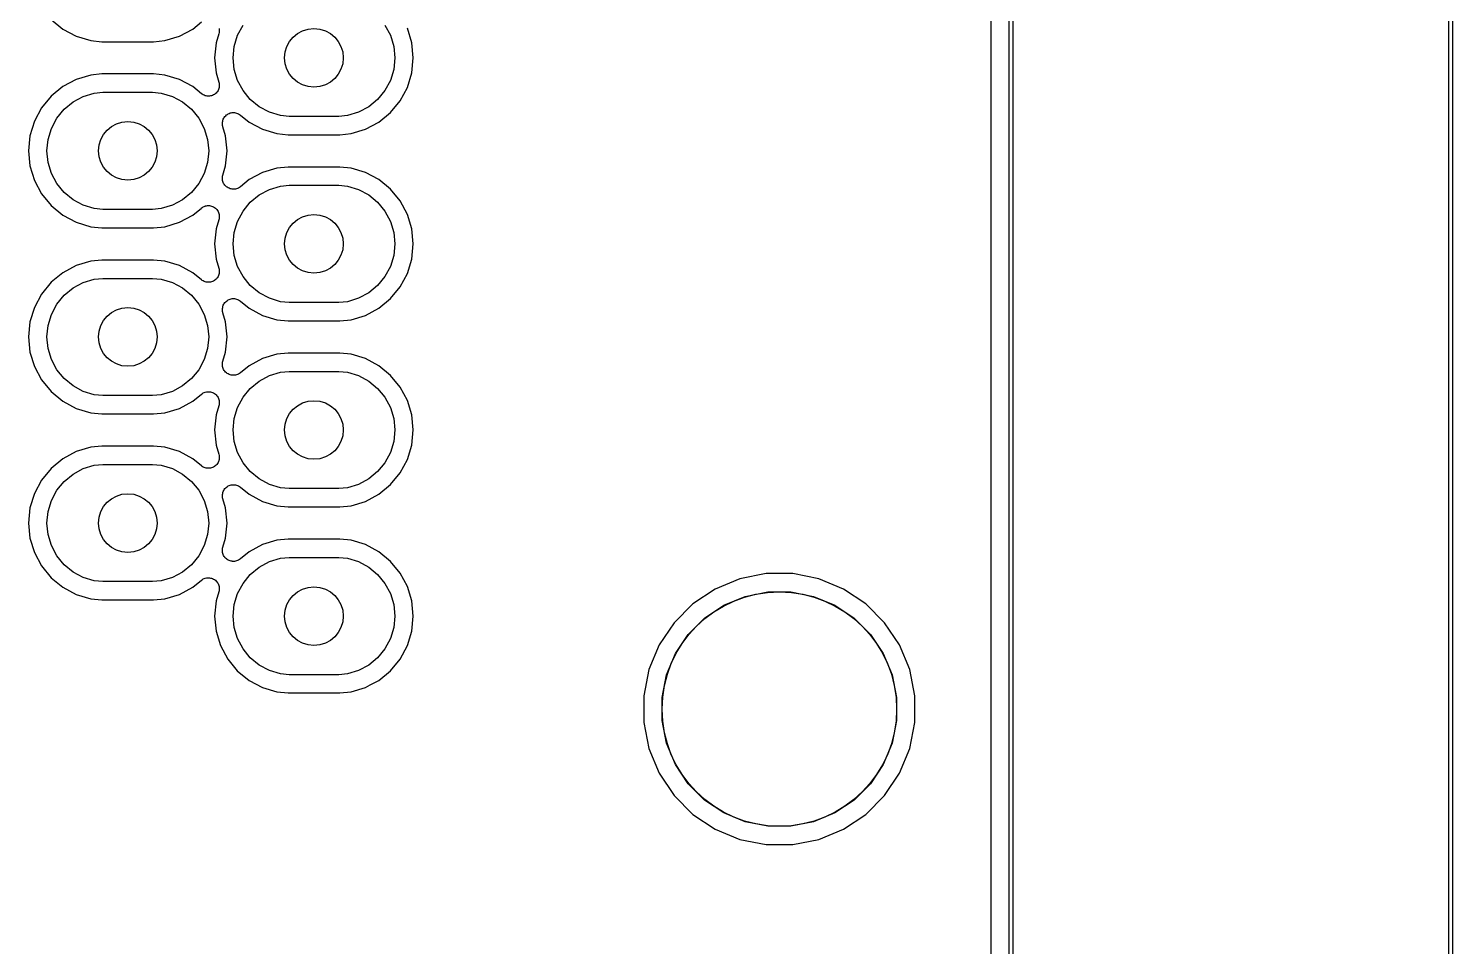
# Model space of a CAD drawing. Extents: x 44 to 126, y -146 to -44.
# Drawn here: x 106.59 to 126.03, y -94.93 to -82.4 of the extents above; entities that cross this region are included whole.
import ezdxf

# ---------------------------------------------------------------- set-up
doc = ezdxf.new("R2010")
doc.units = 0
doc.layers.add('BLACK', color=7, linetype='CONTINUOUS')

msp = doc.modelspace()

# ---------------------------------------------------------------- linework, layer by layer
at = {"layer": 'BLACK', "linetype": 'CONTINUOUS'}
for p, q in [((125.975, -145.975), (125.975, -44.025)), ((126.025, -44.0012), (126.025, -145.999)), ((119.975, -139.975), (119.975, -50.025)), ((120.025, -50.0012), (120.025, -139.999)), ((119.725, -50.425), (119.725, -139.575)), ((106.904, -82.2801), (107.064, -82.4113)), ((108.836, -82.4113), (108.954, -82.3144)), ((109.447, -82.4964), (109.522, -82.3574)), ((111.458, -82.3574), (111.533, -82.4964)), ((107.064, -82.4113), (107.246, -82.5088)), ((107.246, -82.5088), (107.444, -82.5688)), ((107.444, -82.5688), (107.598, -82.584)), ((108.302, -82.584), (108.456, -82.5688)), ((108.456, -82.5688), (108.654, -82.5088)), ((108.654, -82.5088), (108.836, -82.4113)), ((109.193, -82.4739), (109.155, -82.5982)), ((109.196, -82.46), (109.193, -82.4739)), ((109.196, -82.4018), (109.199, -82.4159)), ((109.199, -82.4456), (109.196, -82.46)), ((109.199, -82.4159), (109.199, -82.4161)), ((109.199, -82.4161), (109.199, -82.4163)), ((109.199, -82.4163), (109.199, -82.4312)), ((109.199, -82.4312), (109.199, -82.4452)), ((109.199, -82.4452), (109.199, -82.4454)), ((109.199, -82.4454), (109.199, -82.4456)), ((109.402, -82.6472), (109.447, -82.4964)), ((111.533, -82.4964), (111.578, -82.6472)), ((111.825, -82.5982), (111.765, -82.4002)), ((107.598, -82.584), (108.302, -82.584)), ((109.155, -82.5982), (109.135, -82.804)), ((109.386, -82.804), (109.402, -82.6472)), ((111.578, -82.6472), (111.594, -82.804)), ((111.845, -82.804), (111.825, -82.5982)), ((109.135, -82.804), (109.155, -83.0098)), ((109.402, -82.9608), (109.386, -82.804)), ((109.447, -83.1116), (109.402, -82.9608)), ((111.578, -82.9608), (111.533, -83.1116)), ((111.594, -82.804), (111.578, -82.9608)), ((111.825, -83.0098), (111.845, -82.804)), ((107.246, -83.0992), (107.064, -83.1967)), ((107.444, -83.0392), (107.246, -83.0992)), ((107.598, -83.024), (107.444, -83.0392)), ((108.302, -83.024), (107.598, -83.024)), ((108.456, -83.0392), (108.302, -83.024)), ((108.654, -83.0992), (108.456, -83.0392)), ((108.836, -83.1967), (108.654, -83.0992)), ((109.155, -83.0098), (109.193, -83.1341)), ((109.193, -83.1341), (109.193, -83.1357)), ((109.193, -83.1357), (109.193, -83.1357)), ((109.193, -83.1357), (109.193, -83.1358)), ((109.193, -83.1358), (109.193, -83.1361)), ((109.193, -83.1361), (109.196, -83.1499)), ((109.196, -83.1499), (109.199, -83.1645)), ((109.522, -83.2506), (109.447, -83.1116)), ((111.533, -83.1116), (111.458, -83.2506)), ((111.765, -83.2078), (111.825, -83.0098)), ((106.904, -83.3279), (106.773, -83.4878)), ((107.064, -83.1967), (106.904, -83.3279)), ((107.203, -83.4056), (107.342, -83.3313)), ((107.342, -83.3313), (107.493, -83.2856)), ((107.493, -83.2856), (107.611, -83.274)), ((107.611, -83.274), (108.289, -83.274)), ((108.289, -83.274), (108.407, -83.2856)), ((108.407, -83.2856), (108.558, -83.3313)), ((108.558, -83.3313), (108.697, -83.4056)), ((108.954, -83.2936), (108.836, -83.1967)), ((108.966, -83.3016), (108.954, -83.2936)), ((108.978, -83.3097), (108.966, -83.3016)), ((108.979, -83.3099), (108.978, -83.3097)), ((108.978, -83.3097), (108.978, -83.3097)), ((108.992, -83.3154), (108.979, -83.3099)), ((109.005, -83.321), (108.992, -83.3154)), ((109.006, -83.3211), (109.005, -83.321)), ((109.005, -83.321), (109.005, -83.321)), ((109.02, -83.324), (109.006, -83.3211)), ((109.034, -83.3268), (109.02, -83.324)), ((109.034, -83.3269), (109.034, -83.3268)), ((109.034, -83.3268), (109.034, -83.3268)), ((109.049, -83.3269), (109.034, -83.3269)), ((109.063, -83.327), (109.049, -83.3269)), ((109.064, -83.327), (109.063, -83.327)), ((109.063, -83.327), (109.063, -83.327)), ((109.078, -83.3241), (109.064, -83.327)), ((109.092, -83.3215), (109.078, -83.3241)), ((109.106, -83.3158), (109.092, -83.3214)), ((109.092, -83.3214), (109.092, -83.3214)), ((109.092, -83.3214), (109.092, -83.3215)), ((109.119, -83.3105), (109.106, -83.3158)), ((109.131, -83.3024), (109.119, -83.3103)), ((109.119, -83.3103), (109.119, -83.3104)), ((109.119, -83.3104), (109.119, -83.3105)), ((109.143, -83.2944), (109.131, -83.3024)), ((109.144, -83.2943), (109.143, -83.2944)), ((109.154, -83.2841), (109.144, -83.2942)), ((109.144, -83.2942), (109.144, -83.2943)), ((109.164, -83.2739), (109.154, -83.2841)), ((109.165, -83.2736), (109.164, -83.2737)), ((109.164, -83.2737), (109.164, -83.2739)), ((109.173, -83.2616), (109.165, -83.2736)), ((109.181, -83.2497), (109.173, -83.2616)), ((109.187, -83.236), (109.181, -83.2494)), ((109.181, -83.2494), (109.181, -83.2495)), ((109.181, -83.2495), (109.181, -83.2497)), ((109.192, -83.2228), (109.187, -83.236)), ((109.195, -83.2081), (109.192, -83.2224)), ((109.192, -83.2224), (109.192, -83.2226)), ((109.192, -83.2226), (109.192, -83.2228)), ((109.198, -83.1942), (109.195, -83.2081)), ((109.199, -83.1789), (109.198, -83.1938)), ((109.198, -83.1938), (109.198, -83.194)), ((109.198, -83.194), (109.198, -83.1942)), ((109.199, -83.1645), (109.199, -83.1647)), ((109.199, -83.1647), (109.199, -83.1649)), ((109.199, -83.1649), (109.199, -83.1789)), ((109.622, -83.3724), (109.522, -83.2506)), ((111.458, -83.2506), (111.358, -83.3724)), ((111.667, -83.3902), (111.765, -83.2078)), ((106.773, -83.4878), (106.675, -83.6702)), ((106.982, -83.6274), (107.082, -83.5056)), ((107.082, -83.5056), (107.203, -83.4056)), ((108.697, -83.4056), (108.818, -83.5056)), ((108.818, -83.5056), (108.918, -83.6274)), ((109.743, -83.4724), (109.622, -83.3724)), ((109.882, -83.5467), (109.743, -83.4724)), ((110.033, -83.5924), (109.882, -83.5467)), ((111.098, -83.5467), (110.947, -83.5924)), ((111.237, -83.4724), (111.098, -83.5467)), ((111.358, -83.3724), (111.237, -83.4724)), ((111.536, -83.5501), (111.667, -83.3902)), ((106.675, -83.6702), (106.615, -83.8682)), ((106.907, -83.7664), (106.982, -83.6274)), ((108.918, -83.6274), (108.993, -83.7664)), ((109.241, -83.6989), (109.242, -83.6842)), ((109.241, -83.7131), (109.241, -83.6989)), ((109.241, -83.7133), (109.241, -83.7131)), ((109.241, -83.7135), (109.241, -83.7133)), ((109.244, -83.7281), (109.241, -83.7135)), ((109.242, -83.6838), (109.245, -83.6698)), ((109.242, -83.684), (109.242, -83.6838)), ((109.242, -83.6842), (109.242, -83.684)), ((109.247, -83.7419), (109.244, -83.7281)), ((109.245, -83.6698), (109.247, -83.6556)), ((109.247, -83.6556), (109.248, -83.6554)), ((109.247, -83.7422), (109.247, -83.7419)), ((109.247, -83.7423), (109.247, -83.7422)), ((109.247, -83.7439), (109.247, -83.7423)), ((109.247, -83.7423), (109.247, -83.7423)), ((109.248, -83.6552), (109.253, -83.6419)), ((109.248, -83.6554), (109.248, -83.6552)), ((109.253, -83.6419), (109.259, -83.6286)), ((109.259, -83.6283), (109.267, -83.6163)), ((109.259, -83.6285), (109.259, -83.6283)), ((109.259, -83.6286), (109.259, -83.6285)), ((109.267, -83.6163), (109.275, -83.6044)), ((109.275, -83.6044), (109.276, -83.6043)), ((109.276, -83.6041), (109.286, -83.5937)), ((109.276, -83.6043), (109.276, -83.6041)), ((109.286, -83.5937), (109.296, -83.5838)), ((109.296, -83.5837), (109.297, -83.5836)), ((109.296, -83.5838), (109.296, -83.5837)), ((109.297, -83.5836), (109.309, -83.5755)), ((109.309, -83.5755), (109.321, -83.5677)), ((109.321, -83.5675), (109.334, -83.5622)), ((109.321, -83.5676), (109.321, -83.5675)), ((109.321, -83.5677), (109.321, -83.5676)), ((109.334, -83.5622), (109.348, -83.5566)), ((109.348, -83.5565), (109.362, -83.5538)), ((109.348, -83.5566), (109.348, -83.5565)), ((109.348, -83.5566), (109.348, -83.5566)), ((109.362, -83.5538), (109.376, -83.551)), ((109.376, -83.551), (109.377, -83.551)), ((109.377, -83.551), (109.377, -83.551)), ((109.377, -83.551), (109.391, -83.5511)), ((109.391, -83.5511), (109.406, -83.5511)), ((109.406, -83.5511), (109.406, -83.5512)), ((109.406, -83.5512), (109.406, -83.5512)), ((109.406, -83.5512), (109.42, -83.554)), ((109.42, -83.554), (109.434, -83.5569)), ((109.434, -83.5569), (109.435, -83.557)), ((109.435, -83.557), (109.435, -83.557)), ((109.435, -83.557), (109.448, -83.5627)), ((109.448, -83.5627), (109.461, -83.5681)), ((109.461, -83.5681), (109.462, -83.5682)), ((109.462, -83.5682), (109.462, -83.5683)), ((109.462, -83.5683), (109.474, -83.5766)), ((109.474, -83.5766), (109.486, -83.5844)), ((109.486, -83.5844), (109.604, -83.6813)), ((109.604, -83.6813), (109.786, -83.7788)), ((110.151, -83.604), (110.033, -83.5924)), ((110.829, -83.604), (110.151, -83.604)), ((110.947, -83.5924), (110.829, -83.604)), ((111.194, -83.7788), (111.376, -83.6813)), ((111.376, -83.6813), (111.536, -83.5501)), ((106.615, -83.8682), (106.595, -84.074)), ((106.846, -84.074), (106.862, -83.9172)), ((106.862, -83.9172), (106.907, -83.7664)), ((108.993, -83.7664), (109.038, -83.9172)), ((109.038, -83.9172), (109.054, -84.074)), ((109.285, -83.8682), (109.247, -83.7439)), ((109.305, -84.074), (109.285, -83.8682)), ((109.786, -83.7788), (109.984, -83.8388)), ((109.984, -83.8388), (110.138, -83.854)), ((110.138, -83.854), (110.842, -83.854)), ((110.842, -83.854), (110.996, -83.8388)), ((110.996, -83.8388), (111.194, -83.7788)), ((106.595, -84.074), (106.615, -84.2798)), ((106.862, -84.2308), (106.846, -84.074)), ((109.054, -84.074), (109.038, -84.2308)), ((109.285, -84.2798), (109.305, -84.074)), ((106.615, -84.2798), (106.675, -84.4778)), ((106.907, -84.3816), (106.862, -84.2308)), ((109.038, -84.2308), (108.993, -84.3816)), ((109.247, -84.4041), (109.285, -84.2798)), ((109.984, -84.3092), (109.786, -84.3692)), ((110.138, -84.294), (109.984, -84.3092)), ((110.842, -84.294), (110.138, -84.294)), ((110.996, -84.3092), (110.842, -84.294)), ((111.194, -84.3692), (110.996, -84.3092)), ((106.675, -84.4778), (106.773, -84.6602)), ((106.982, -84.5206), (106.907, -84.3816)), ((108.993, -84.3816), (108.918, -84.5206)), ((109.241, -84.4324), (109.244, -84.4179)), ((109.241, -84.4326), (109.241, -84.4324)), ((109.241, -84.4328), (109.241, -84.4326)), ((109.241, -84.4468), (109.241, -84.4328)), ((109.241, -84.4617), (109.241, -84.4468)), ((109.241, -84.4619), (109.241, -84.4617)), ((109.241, -84.4621), (109.241, -84.4619)), ((109.244, -84.4762), (109.241, -84.4621)), ((109.244, -84.4179), (109.247, -84.4041)), ((109.247, -84.4904), (109.244, -84.4762)), ((109.247, -84.4906), (109.247, -84.4904)), ((109.247, -84.4908), (109.247, -84.4906)), ((109.253, -84.5044), (109.247, -84.4908)), ((109.258, -84.5175), (109.253, -84.5044)), ((109.258, -84.5177), (109.258, -84.5175)), ((109.258, -84.5179), (109.258, -84.5177)), ((109.266, -84.5301), (109.258, -84.5179)), ((109.604, -84.4667), (109.486, -84.5636)), ((109.786, -84.3692), (109.604, -84.4667)), ((111.376, -84.4667), (111.194, -84.3692)), ((111.536, -84.5979), (111.376, -84.4667)), ((106.773, -84.6602), (106.904, -84.8201)), ((107.082, -84.6424), (106.982, -84.5206)), ((107.203, -84.7424), (107.082, -84.6424)), ((108.818, -84.6424), (108.697, -84.7424)), ((108.918, -84.5206), (108.818, -84.6424)), ((109.274, -84.542), (109.266, -84.5301)), ((109.274, -84.5421), (109.274, -84.542)), ((109.274, -84.5423), (109.274, -84.5421)), ((109.284, -84.5526), (109.274, -84.5423)), ((109.295, -84.5628), (109.284, -84.5526)), ((109.295, -84.5629), (109.295, -84.5628)), ((109.295, -84.5631), (109.295, -84.5629)), ((109.307, -84.5711), (109.295, -84.5631)), ((109.319, -84.5793), (109.307, -84.5711)), ((109.319, -84.5794), (109.319, -84.5793)), ((109.319, -84.5795), (109.319, -84.5794)), ((109.332, -84.585), (109.319, -84.5795)), ((109.346, -84.5907), (109.332, -84.585)), ((109.346, -84.5908), (109.346, -84.5907)), ((109.346, -84.5909), (109.346, -84.5908)), ((109.36, -84.5937), (109.346, -84.5909)), ((109.374, -84.5967), (109.36, -84.5937)), ((109.375, -84.5968), (109.374, -84.5967)), ((109.389, -84.5969), (109.375, -84.5968)), ((109.375, -84.5968), (109.375, -84.5968)), ((109.404, -84.5971), (109.389, -84.5969)), ((109.419, -84.5943), (109.404, -84.597)), ((109.404, -84.597), (109.404, -84.597)), ((109.404, -84.597), (109.404, -84.5971)), ((109.432, -84.5917), (109.419, -84.5943)), ((109.433, -84.5916), (109.432, -84.5917)), ((109.446, -84.5861), (109.433, -84.5916)), ((109.433, -84.5916), (109.433, -84.5916)), ((109.46, -84.5808), (109.446, -84.5861)), ((109.472, -84.5727), (109.46, -84.5807)), ((109.46, -84.5807), (109.46, -84.5807)), ((109.46, -84.5807), (109.46, -84.5808)), ((109.484, -84.5649), (109.472, -84.5727)), ((109.485, -84.5646), (109.484, -84.5647)), ((109.484, -84.5647), (109.484, -84.5647)), ((109.484, -84.5647), (109.484, -84.5649)), ((109.486, -84.5636), (109.485, -84.5646)), ((109.622, -84.7756), (109.743, -84.6756)), ((109.743, -84.6756), (109.882, -84.6013)), ((109.882, -84.6013), (110.033, -84.5556)), ((110.033, -84.5556), (110.151, -84.544)), ((110.151, -84.544), (110.829, -84.544)), ((110.829, -84.544), (110.947, -84.5556)), ((110.947, -84.5556), (111.098, -84.6013)), ((111.098, -84.6013), (111.237, -84.6756)), ((111.237, -84.6756), (111.358, -84.7756)), ((111.667, -84.7578), (111.536, -84.5979)), ((106.904, -84.8201), (107.064, -84.9513)), ((107.342, -84.8167), (107.203, -84.7424)), ((107.493, -84.8624), (107.342, -84.8167)), ((107.611, -84.874), (107.493, -84.8624)), ((108.289, -84.874), (107.611, -84.874)), ((108.407, -84.8624), (108.289, -84.874)), ((108.558, -84.8167), (108.407, -84.8624)), ((108.697, -84.7424), (108.558, -84.8167)), ((108.836, -84.9513), (108.954, -84.8544)), ((108.954, -84.8544), (108.955, -84.8534)), ((108.955, -84.8534), (108.956, -84.8533)), ((108.956, -84.8531), (108.968, -84.8453)), ((108.956, -84.8533), (108.956, -84.8531)), ((108.956, -84.8533), (108.956, -84.8533)), ((108.968, -84.8453), (108.98, -84.8373)), ((108.98, -84.8372), (108.994, -84.8318)), ((108.98, -84.8373), (108.98, -84.8372)), ((108.98, -84.8373), (108.98, -84.8373)), ((108.994, -84.8318), (109.007, -84.8264)), ((109.007, -84.8264), (109.008, -84.8263)), ((109.007, -84.8264), (109.007, -84.8264)), ((109.008, -84.8263), (109.022, -84.8236)), ((109.022, -84.8236), (109.036, -84.821)), ((109.036, -84.821), (109.036, -84.8209)), ((109.036, -84.8209), (109.051, -84.8211)), ((109.036, -84.821), (109.036, -84.821)), ((109.051, -84.8211), (109.065, -84.8212)), ((109.065, -84.8212), (109.065, -84.8212)), ((109.065, -84.8212), (109.066, -84.8213)), ((109.066, -84.8213), (109.08, -84.8243)), ((109.08, -84.8243), (109.094, -84.8271)), ((109.094, -84.8271), (109.094, -84.8272)), ((109.094, -84.8272), (109.094, -84.8273)), ((109.094, -84.8273), (109.108, -84.833)), ((109.108, -84.833), (109.121, -84.8385)), ((109.121, -84.8385), (109.121, -84.8386)), ((109.121, -84.8386), (109.121, -84.8387)), ((109.121, -84.8387), (109.133, -84.8469)), ((109.133, -84.8469), (109.145, -84.8549)), ((109.145, -84.8549), (109.145, -84.8551)), ((109.145, -84.8551), (109.145, -84.8552)), ((109.145, -84.8552), (109.156, -84.8654)), ((109.156, -84.8654), (109.166, -84.8757)), ((109.166, -84.8757), (109.166, -84.8759)), ((109.166, -84.8759), (109.166, -84.876)), ((109.166, -84.876), (109.174, -84.8879)), ((109.174, -84.8879), (109.182, -84.9001)), ((109.182, -84.9001), (109.182, -84.9003)), ((109.182, -84.9003), (109.182, -84.9005)), ((109.182, -84.9005), (109.187, -84.9136)), ((109.447, -85.0364), (109.522, -84.8974)), ((109.522, -84.8974), (109.622, -84.7756)), ((111.358, -84.7756), (111.458, -84.8974)), ((111.458, -84.8974), (111.533, -85.0364)), ((111.765, -84.9402), (111.667, -84.7578)), ((107.064, -84.9513), (107.246, -85.0488)), ((107.246, -85.0488), (107.444, -85.1088)), ((108.456, -85.1088), (108.654, -85.0488)), ((108.654, -85.0488), (108.836, -84.9513)), ((109.193, -85.0139), (109.155, -85.1382)), ((109.187, -84.9136), (109.193, -84.9272)), ((109.193, -84.9272), (109.193, -84.9274)), ((109.193, -84.9274), (109.193, -84.9276)), ((109.193, -84.9276), (109.196, -84.9418)), ((109.196, -85), (109.193, -85.0139)), ((109.196, -84.9418), (109.199, -84.9559)), ((109.199, -84.9856), (109.196, -85)), ((109.199, -84.9559), (109.199, -84.9561)), ((109.199, -84.9561), (109.199, -84.9563)), ((109.199, -84.9563), (109.199, -84.9712)), ((109.199, -84.9712), (109.199, -84.9852)), ((109.199, -84.9852), (109.199, -84.9854)), ((109.199, -84.9854), (109.199, -84.9856)), ((109.402, -85.1872), (109.447, -85.0364)), ((111.533, -85.0364), (111.578, -85.1872)), ((111.825, -85.1382), (111.765, -84.9402)), ((107.444, -85.1088), (107.598, -85.124)), ((107.598, -85.124), (108.302, -85.124)), ((108.302, -85.124), (108.456, -85.1088)), ((109.155, -85.1382), (109.135, -85.344)), ((109.386, -85.344), (109.402, -85.1872)), ((111.578, -85.1872), (111.594, -85.344)), ((111.845, -85.344), (111.825, -85.1382)), ((109.135, -85.344), (109.155, -85.5498)), ((109.402, -85.5008), (109.386, -85.344)), ((111.594, -85.344), (111.578, -85.5008)), ((111.825, -85.5498), (111.845, -85.344)), ((107.246, -85.6392), (107.064, -85.7367)), ((107.444, -85.5792), (107.246, -85.6392)), ((107.598, -85.564), (107.444, -85.5792)), ((108.302, -85.564), (107.598, -85.564)), ((108.456, -85.5792), (108.302, -85.564)), ((108.654, -85.6392), (108.456, -85.5792)), ((108.836, -85.7367), (108.654, -85.6392)), ((109.155, -85.5498), (109.193, -85.6741)), ((109.193, -85.6741), (109.193, -85.6757)), ((109.193, -85.6757), (109.193, -85.6757)), ((109.193, -85.6757), (109.193, -85.6757)), ((109.193, -85.6757), (109.193, -85.6761)), ((109.193, -85.6761), (109.196, -85.6899)), ((109.447, -85.6516), (109.402, -85.5008)), ((109.522, -85.7906), (109.447, -85.6516)), ((111.533, -85.6516), (111.458, -85.7906)), ((111.578, -85.5008), (111.533, -85.6516)), ((111.765, -85.7478), (111.825, -85.5498)), ((106.904, -85.8679), (106.773, -86.0278)), ((107.064, -85.7367), (106.904, -85.8679)), ((107.203, -85.9456), (107.342, -85.8713)), ((107.342, -85.8713), (107.493, -85.8256)), ((107.493, -85.8256), (107.611, -85.814)), ((107.611, -85.814), (108.289, -85.814)), ((108.289, -85.814), (108.407, -85.8256)), ((108.407, -85.8256), (108.558, -85.8713)), ((108.558, -85.8713), (108.697, -85.9456)), ((108.954, -85.8336), (108.836, -85.7367)), ((108.966, -85.8416), (108.954, -85.8336)), ((108.978, -85.8497), (108.966, -85.8416)), ((108.979, -85.8499), (108.978, -85.8497)), ((108.978, -85.8497), (108.978, -85.8497)), ((108.992, -85.8554), (108.979, -85.8499)), ((109.005, -85.861), (108.992, -85.8554)), ((109.006, -85.8611), (109.005, -85.861)), ((109.005, -85.861), (109.005, -85.861)), ((109.02, -85.864), (109.006, -85.8611)), ((109.034, -85.8668), (109.02, -85.864)), ((109.034, -85.8669), (109.034, -85.8668)), ((109.034, -85.8668), (109.034, -85.8668)), ((109.049, -85.8669), (109.034, -85.8669)), ((109.063, -85.867), (109.049, -85.8669)), ((109.064, -85.867), (109.063, -85.867)), ((109.063, -85.867), (109.063, -85.867)), ((109.078, -85.8641), (109.064, -85.867)), ((109.092, -85.8615), (109.078, -85.8641)), ((109.106, -85.8558), (109.092, -85.8614)), ((109.092, -85.8614), (109.092, -85.8614)), ((109.092, -85.8614), (109.092, -85.8615)), ((109.119, -85.8505), (109.106, -85.8558)), ((109.131, -85.8424), (109.119, -85.8503)), ((109.119, -85.8503), (109.119, -85.8504)), ((109.119, -85.8504), (109.119, -85.8505)), ((109.143, -85.8344), (109.131, -85.8424)), ((109.144, -85.8343), (109.143, -85.8344)), ((109.154, -85.8241), (109.144, -85.8342)), ((109.144, -85.8342), (109.144, -85.8343)), ((109.164, -85.8139), (109.154, -85.8241)), ((109.165, -85.8136), (109.164, -85.8137)), ((109.164, -85.8137), (109.164, -85.8139)), ((109.173, -85.8016), (109.165, -85.8136)), ((109.181, -85.7897), (109.173, -85.8016)), ((109.187, -85.776), (109.181, -85.7894)), ((109.181, -85.7894), (109.181, -85.7895)), ((109.181, -85.7895), (109.181, -85.7897)), ((109.192, -85.7628), (109.187, -85.776)), ((109.195, -85.7481), (109.192, -85.7624)), ((109.192, -85.7624), (109.192, -85.7626)), ((109.192, -85.7626), (109.192, -85.7628)), ((109.198, -85.7342), (109.195, -85.7481)), ((109.196, -85.6899), (109.199, -85.7045)), ((109.199, -85.7191), (109.198, -85.7338)), ((109.198, -85.7338), (109.198, -85.734)), ((109.198, -85.734), (109.198, -85.7342)), ((109.199, -85.7045), (109.199, -85.7047)), ((109.199, -85.7047), (109.199, -85.7049)), ((109.199, -85.7049), (109.199, -85.7191)), ((109.622, -85.9124), (109.522, -85.7906)), ((111.458, -85.7906), (111.358, -85.9124)), ((111.667, -85.9302), (111.765, -85.7478)), ((106.773, -86.0278), (106.675, -86.2102)), ((106.982, -86.1674), (107.082, -86.0456)), ((107.082, -86.0456), (107.203, -85.9456)), ((108.697, -85.9456), (108.818, -86.0456)), ((108.818, -86.0456), (108.918, -86.1674)), ((109.743, -86.0124), (109.622, -85.9124)), ((109.882, -86.0867), (109.743, -86.0124)), ((111.237, -86.0124), (111.098, -86.0867)), ((111.358, -85.9124), (111.237, -86.0124)), ((111.536, -86.0901), (111.667, -85.9302)), ((106.675, -86.2102), (106.615, -86.4082)), ((106.907, -86.3064), (106.982, -86.1674)), ((108.918, -86.1674), (108.993, -86.3064)), ((109.241, -86.2389), (109.242, -86.2242)), ((109.241, -86.2531), (109.241, -86.2389)), ((109.241, -86.2533), (109.241, -86.2531)), ((109.241, -86.2535), (109.241, -86.2533)), ((109.244, -86.2681), (109.241, -86.2535)), ((109.242, -86.2238), (109.245, -86.2098)), ((109.242, -86.224), (109.242, -86.2238)), ((109.242, -86.2242), (109.242, -86.224)), ((109.247, -86.2819), (109.244, -86.2681)), ((109.245, -86.2098), (109.247, -86.1956)), ((109.247, -86.1956), (109.248, -86.1954)), ((109.248, -86.1952), (109.253, -86.1819)), ((109.248, -86.1954), (109.248, -86.1952)), ((109.253, -86.1819), (109.259, -86.1686)), ((109.259, -86.1683), (109.267, -86.1563)), ((109.259, -86.1685), (109.259, -86.1683)), ((109.259, -86.1686), (109.259, -86.1685)), ((109.267, -86.1563), (109.275, -86.1444)), ((109.275, -86.1444), (109.276, -86.1443)), ((109.276, -86.1441), (109.286, -86.1337)), ((109.276, -86.1443), (109.276, -86.1441)), ((109.286, -86.1337), (109.296, -86.1238)), ((109.296, -86.1237), (109.297, -86.1236)), ((109.296, -86.1238), (109.296, -86.1237)), ((109.297, -86.1236), (109.309, -86.1155)), ((109.309, -86.1155), (109.321, -86.1077)), ((109.321, -86.1075), (109.334, -86.1021)), ((109.321, -86.1076), (109.321, -86.1075)), ((109.321, -86.1077), (109.321, -86.1076)), ((109.334, -86.1021), (109.348, -86.0966)), ((109.348, -86.0965), (109.362, -86.0938)), ((109.348, -86.0966), (109.348, -86.0965)), ((109.348, -86.0966), (109.348, -86.0966)), ((109.362, -86.0938), (109.376, -86.091)), ((109.376, -86.091), (109.377, -86.091)), ((109.377, -86.091), (109.377, -86.091)), ((109.377, -86.091), (109.391, -86.0911)), ((109.391, -86.0911), (109.406, -86.0911)), ((109.406, -86.0911), (109.406, -86.0912)), ((109.406, -86.0912), (109.406, -86.0912)), ((109.406, -86.0912), (109.42, -86.094)), ((109.42, -86.094), (109.434, -86.0969)), ((109.434, -86.0969), (109.435, -86.097)), ((109.435, -86.097), (109.435, -86.097)), ((109.435, -86.097), (109.448, -86.1027)), ((109.448, -86.1027), (109.461, -86.1081)), ((109.461, -86.1081), (109.462, -86.1082)), ((109.462, -86.1082), (109.462, -86.1083)), ((109.462, -86.1083), (109.474, -86.1166)), ((109.474, -86.1166), (109.486, -86.1244)), ((109.486, -86.1244), (109.604, -86.2213)), ((109.604, -86.2213), (109.786, -86.3188)), ((110.033, -86.1324), (109.882, -86.0867)), ((110.151, -86.144), (110.033, -86.1324)), ((110.829, -86.144), (110.151, -86.144)), ((110.947, -86.1324), (110.829, -86.144)), ((111.098, -86.0867), (110.947, -86.1324)), ((111.194, -86.3188), (111.376, -86.2213)), ((111.376, -86.2213), (111.536, -86.0901)), ((106.615, -86.4082), (106.595, -86.614)), ((106.846, -86.614), (106.862, -86.4572)), ((106.862, -86.4572), (106.907, -86.3064)), ((108.993, -86.3064), (109.038, -86.4572)), ((109.038, -86.4572), (109.054, -86.614)), ((109.247, -86.2822), (109.247, -86.2819)), ((109.247, -86.2823), (109.247, -86.2822)), ((109.247, -86.2839), (109.247, -86.2823)), ((109.247, -86.2823), (109.247, -86.2823)), ((109.285, -86.4082), (109.247, -86.2839)), ((109.305, -86.614), (109.285, -86.4082)), ((109.786, -86.3188), (109.984, -86.3788)), ((109.984, -86.3788), (110.138, -86.394)), ((110.138, -86.394), (110.842, -86.394)), ((110.842, -86.394), (110.996, -86.3788)), ((110.996, -86.3788), (111.194, -86.3188)), ((106.595, -86.614), (106.615, -86.8198)), ((106.862, -86.7708), (106.846, -86.614)), ((109.054, -86.614), (109.038, -86.7708)), ((109.285, -86.8198), (109.305, -86.614)), ((106.615, -86.8198), (106.675, -87.0178)), ((106.907, -86.9216), (106.862, -86.7708)), ((109.038, -86.7708), (108.993, -86.9216)), ((109.247, -86.9441), (109.285, -86.8198)), ((109.984, -86.8492), (109.786, -86.9092)), ((110.138, -86.834), (109.984, -86.8492)), ((110.842, -86.834), (110.138, -86.834)), ((110.996, -86.8492), (110.842, -86.834)), ((111.194, -86.9092), (110.996, -86.8492)), ((106.675, -87.0178), (106.773, -87.2002)), ((106.982, -87.0606), (106.907, -86.9216)), ((108.993, -86.9216), (108.918, -87.0606)), ((109.241, -86.9724), (109.244, -86.9578)), ((109.241, -86.9726), (109.241, -86.9724)), ((109.241, -86.9728), (109.241, -86.9726)), ((109.241, -86.9868), (109.241, -86.9728)), ((109.241, -87.0017), (109.241, -86.9868)), ((109.241, -87.0019), (109.241, -87.0017)), ((109.241, -87.0021), (109.241, -87.0019)), ((109.244, -87.0162), (109.241, -87.0021)), ((109.244, -86.9578), (109.247, -86.9441)), ((109.247, -87.0304), (109.244, -87.0162)), ((109.247, -87.0306), (109.247, -87.0304)), ((109.247, -87.0308), (109.247, -87.0306)), ((109.253, -87.0444), (109.247, -87.0308)), ((109.258, -87.0575), (109.253, -87.0444)), ((109.604, -87.0067), (109.486, -87.1036)), ((109.786, -86.9092), (109.604, -87.0067)), ((111.376, -87.0067), (111.194, -86.9092)), ((111.536, -87.1379), (111.376, -87.0067)), ((106.773, -87.2002), (106.904, -87.3601)), ((107.082, -87.1824), (106.982, -87.0606)), ((107.203, -87.2824), (107.082, -87.1824)), ((108.818, -87.1824), (108.697, -87.2824)), ((108.918, -87.0606), (108.818, -87.1824)), ((109.258, -87.0577), (109.258, -87.0575)), ((109.258, -87.0579), (109.258, -87.0577)), ((109.266, -87.0701), (109.258, -87.0579)), ((109.274, -87.082), (109.266, -87.0701)), ((109.274, -87.0821), (109.274, -87.082)), ((109.274, -87.0823), (109.274, -87.0821)), ((109.284, -87.0926), (109.274, -87.0823)), ((109.295, -87.1028), (109.284, -87.0926)), ((109.295, -87.1029), (109.295, -87.1028)), ((109.295, -87.1031), (109.295, -87.1029)), ((109.307, -87.1111), (109.295, -87.1031)), ((109.319, -87.1193), (109.307, -87.1111)), ((109.319, -87.1194), (109.319, -87.1193)), ((109.319, -87.1195), (109.319, -87.1194)), ((109.332, -87.125), (109.319, -87.1195)), ((109.346, -87.1307), (109.332, -87.125)), ((109.346, -87.1308), (109.346, -87.1307)), ((109.346, -87.1309), (109.346, -87.1308)), ((109.36, -87.1337), (109.346, -87.1309)), ((109.374, -87.1367), (109.36, -87.1337)), ((109.375, -87.1367), (109.374, -87.1367)), ((109.375, -87.1368), (109.375, -87.1367)), ((109.389, -87.1369), (109.375, -87.1368)), ((109.404, -87.1371), (109.389, -87.1369)), ((109.419, -87.1343), (109.404, -87.137)), ((109.404, -87.137), (109.404, -87.137)), ((109.404, -87.137), (109.404, -87.1371)), ((109.432, -87.1317), (109.419, -87.1343)), ((109.433, -87.1316), (109.432, -87.1317)), ((109.446, -87.1261), (109.433, -87.1316)), ((109.433, -87.1316), (109.433, -87.1316)), ((109.46, -87.1208), (109.446, -87.1261)), ((109.472, -87.1127), (109.46, -87.1207)), ((109.46, -87.1207), (109.46, -87.1207)), ((109.46, -87.1207), (109.46, -87.1208)), ((109.484, -87.1049), (109.472, -87.1127)), ((109.485, -87.1046), (109.484, -87.1047)), ((109.484, -87.1047), (109.484, -87.1047)), ((109.484, -87.1047), (109.484, -87.1049)), ((109.486, -87.1036), (109.485, -87.1046)), ((109.622, -87.3156), (109.743, -87.2156)), ((109.743, -87.2156), (109.882, -87.1413)), ((109.882, -87.1413), (110.033, -87.0956)), ((110.033, -87.0956), (110.151, -87.084)), ((110.151, -87.084), (110.829, -87.084)), ((110.829, -87.084), (110.947, -87.0956)), ((110.947, -87.0956), (111.098, -87.1413)), ((111.098, -87.1413), (111.237, -87.2156)), ((111.237, -87.2156), (111.358, -87.3156)), ((111.667, -87.2978), (111.536, -87.1379)), ((106.904, -87.3601), (107.064, -87.4913)), ((107.342, -87.3567), (107.203, -87.2824)), ((107.493, -87.4024), (107.342, -87.3567)), ((107.611, -87.414), (107.493, -87.4024)), ((108.289, -87.414), (107.611, -87.414)), ((108.407, -87.4024), (108.289, -87.414)), ((108.558, -87.3567), (108.407, -87.4024)), ((108.697, -87.2824), (108.558, -87.3567)), ((108.836, -87.4913), (108.954, -87.3944)), ((108.954, -87.3944), (108.955, -87.3934)), ((108.955, -87.3934), (108.956, -87.3933)), ((108.956, -87.3931), (108.968, -87.3853)), ((108.956, -87.3933), (108.956, -87.3931)), ((108.956, -87.3933), (108.956, -87.3933)), ((108.968, -87.3853), (108.98, -87.3773)), ((108.98, -87.3772), (108.994, -87.3718)), ((108.98, -87.3773), (108.98, -87.3772)), ((108.98, -87.3773), (108.98, -87.3773)), ((108.994, -87.3718), (109.007, -87.3664)), ((109.007, -87.3664), (109.008, -87.3663)), ((109.007, -87.3664), (109.007, -87.3664)), ((109.008, -87.3663), (109.022, -87.3636)), ((109.022, -87.3636), (109.036, -87.361)), ((109.036, -87.361), (109.036, -87.3609)), ((109.036, -87.3609), (109.051, -87.3611)), ((109.036, -87.361), (109.036, -87.361)), ((109.051, -87.3611), (109.065, -87.3612)), ((109.065, -87.3612), (109.065, -87.3612)), ((109.065, -87.3612), (109.066, -87.3613)), ((109.066, -87.3613), (109.08, -87.3643)), ((109.08, -87.3643), (109.094, -87.3671)), ((109.094, -87.3671), (109.094, -87.3672)), ((109.094, -87.3672), (109.094, -87.3673)), ((109.094, -87.3673), (109.108, -87.373)), ((109.108, -87.373), (109.121, -87.3785)), ((109.121, -87.3785), (109.121, -87.3786)), ((109.121, -87.3786), (109.121, -87.3787)), ((109.121, -87.3787), (109.133, -87.3869)), ((109.133, -87.3869), (109.145, -87.3949)), ((109.145, -87.3949), (109.145, -87.3951)), ((109.145, -87.3951), (109.145, -87.3952)), ((109.145, -87.3952), (109.156, -87.4054)), ((109.156, -87.4054), (109.166, -87.4157)), ((109.166, -87.4157), (109.166, -87.4159)), ((109.166, -87.4159), (109.166, -87.416)), ((109.166, -87.416), (109.174, -87.428)), ((109.174, -87.428), (109.182, -87.4401)), ((109.522, -87.4374), (109.622, -87.3156)), ((111.358, -87.3156), (111.458, -87.4374)), ((111.765, -87.4802), (111.667, -87.2978)), ((107.064, -87.4913), (107.246, -87.5888)), ((107.246, -87.5888), (107.444, -87.6488)), ((108.456, -87.6488), (108.654, -87.5888)), ((108.654, -87.5888), (108.836, -87.4913)), ((109.193, -87.5539), (109.155, -87.6782)), ((109.182, -87.4401), (109.182, -87.4403)), ((109.182, -87.4403), (109.182, -87.4405)), ((109.182, -87.4405), (109.187, -87.4536)), ((109.187, -87.4536), (109.193, -87.4672)), ((109.193, -87.4672), (109.193, -87.4674)), ((109.193, -87.4674), (109.193, -87.4676)), ((109.193, -87.4676), (109.196, -87.4818)), ((109.196, -87.54), (109.193, -87.5539)), ((109.196, -87.4818), (109.199, -87.4959)), ((109.199, -87.5256), (109.196, -87.54)), ((109.199, -87.4959), (109.199, -87.4961)), ((109.199, -87.4961), (109.199, -87.4963)), ((109.199, -87.4963), (109.199, -87.5112)), ((109.199, -87.5112), (109.199, -87.5252)), ((109.199, -87.5252), (109.199, -87.5254)), ((109.199, -87.5254), (109.199, -87.5256)), ((109.402, -87.7272), (109.447, -87.5764)), ((109.447, -87.5764), (109.522, -87.4374)), ((111.458, -87.4374), (111.533, -87.5764)), ((111.533, -87.5764), (111.578, -87.7272)), ((111.825, -87.6782), (111.765, -87.4802)), ((107.444, -87.6488), (107.598, -87.664)), ((107.598, -87.664), (108.302, -87.664)), ((108.302, -87.664), (108.456, -87.6488)), ((109.155, -87.6782), (109.135, -87.884)), ((109.386, -87.884), (109.402, -87.7272)), ((111.578, -87.7272), (111.594, -87.884)), ((111.845, -87.884), (111.825, -87.6782)), ((109.135, -87.884), (109.155, -88.0898)), ((109.402, -88.0408), (109.386, -87.884)), ((111.594, -87.884), (111.578, -88.0408)), ((111.825, -88.0898), (111.845, -87.884)), ((107.246, -88.1792), (107.064, -88.2767)), ((107.444, -88.1192), (107.246, -88.1792)), ((107.598, -88.104), (107.444, -88.1192)), ((108.302, -88.104), (107.598, -88.104)), ((108.456, -88.1192), (108.302, -88.104)), ((108.654, -88.1792), (108.456, -88.1192)), ((108.836, -88.2767), (108.654, -88.1792)), ((109.155, -88.0898), (109.193, -88.2141)), ((109.447, -88.1916), (109.402, -88.0408)), ((109.522, -88.3306), (109.447, -88.1916)), ((111.533, -88.1916), (111.458, -88.3306)), ((111.578, -88.0408), (111.533, -88.1916)), ((111.765, -88.2878), (111.825, -88.0898)), ((107.064, -88.2767), (106.904, -88.4079)), ((107.342, -88.4113), (107.493, -88.3656)), ((107.493, -88.3656), (107.611, -88.354)), ((107.611, -88.354), (108.289, -88.354)), ((108.289, -88.354), (108.407, -88.3656)), ((108.407, -88.3656), (108.558, -88.4113)), ((108.954, -88.3736), (108.836, -88.2767)), ((108.966, -88.3816), (108.954, -88.3736)), ((108.978, -88.3897), (108.966, -88.3816)), ((108.979, -88.3899), (108.978, -88.3897)), ((108.978, -88.3897), (108.978, -88.3897)), ((108.992, -88.3953), (108.979, -88.3899)), ((109.005, -88.401), (108.992, -88.3953)), ((109.006, -88.4011), (109.005, -88.401)), ((109.005, -88.401), (109.005, -88.401)), ((109.02, -88.404), (109.006, -88.4011)), ((109.034, -88.4068), (109.02, -88.404)), ((109.078, -88.4041), (109.064, -88.407)), ((109.092, -88.4015), (109.078, -88.4041)), ((109.106, -88.3958), (109.092, -88.4014)), ((109.092, -88.4014), (109.092, -88.4014)), ((109.092, -88.4014), (109.092, -88.4015)), ((109.119, -88.3905), (109.106, -88.3958)), ((109.131, -88.3824), (109.119, -88.3903)), ((109.119, -88.3903), (109.119, -88.3904)), ((109.119, -88.3904), (109.119, -88.3905)), ((109.143, -88.3744), (109.131, -88.3824)), ((109.144, -88.3743), (109.143, -88.3744)), ((109.154, -88.3641), (109.144, -88.3742)), ((109.144, -88.3742), (109.144, -88.3743)), ((109.164, -88.3539), (109.154, -88.3641)), ((109.165, -88.3536), (109.164, -88.3537)), ((109.164, -88.3537), (109.164, -88.3539)), ((109.173, -88.3416), (109.165, -88.3536)), ((109.181, -88.3297), (109.173, -88.3416)), ((109.187, -88.316), (109.181, -88.3294)), ((109.181, -88.3294), (109.181, -88.3295)), ((109.181, -88.3295), (109.181, -88.3297)), ((109.192, -88.3028), (109.187, -88.316)), ((109.195, -88.2881), (109.192, -88.3024)), ((109.192, -88.3024), (109.192, -88.3026)), ((109.192, -88.3026), (109.192, -88.3028)), ((109.193, -88.2141), (109.193, -88.2157)), ((109.193, -88.2157), (109.193, -88.2157)), ((109.193, -88.2157), (109.193, -88.2157)), ((109.193, -88.2157), (109.193, -88.2161)), ((109.193, -88.2161), (109.196, -88.2299)), ((109.198, -88.2742), (109.195, -88.2881)), ((109.196, -88.2299), (109.199, -88.2445)), ((109.199, -88.2591), (109.198, -88.2738)), ((109.198, -88.2738), (109.198, -88.274)), ((109.198, -88.274), (109.198, -88.2742)), ((109.199, -88.2445), (109.199, -88.2447)), ((109.199, -88.2447), (109.199, -88.2449)), ((109.199, -88.2449), (109.199, -88.2591)), ((109.622, -88.4524), (109.522, -88.3306)), ((111.458, -88.3306), (111.358, -88.4524)), ((111.667, -88.4702), (111.765, -88.2878)), ((106.773, -88.5678), (106.675, -88.7502)), ((106.904, -88.4079), (106.773, -88.5678)), ((106.982, -88.7074), (107.082, -88.5856)), ((107.082, -88.5856), (107.203, -88.4856)), ((107.203, -88.4856), (107.342, -88.4113)), ((108.558, -88.4113), (108.697, -88.4856)), ((108.697, -88.4856), (108.818, -88.5856)), ((108.818, -88.5856), (108.918, -88.7074)), ((109.034, -88.4069), (109.034, -88.4068)), ((109.034, -88.4068), (109.034, -88.4068)), ((109.049, -88.4069), (109.034, -88.4069)), ((109.063, -88.407), (109.049, -88.4069)), ((109.064, -88.407), (109.063, -88.407)), ((109.063, -88.407), (109.063, -88.407)), ((109.743, -88.5524), (109.622, -88.4524)), ((109.882, -88.6267), (109.743, -88.5524)), ((111.237, -88.5524), (111.098, -88.6267)), ((111.358, -88.4524), (111.237, -88.5524)), ((111.536, -88.6301), (111.667, -88.4702)), ((106.675, -88.7502), (106.615, -88.9482)), ((106.907, -88.8464), (106.982, -88.7074)), ((108.918, -88.7074), (108.993, -88.8464)), ((109.241, -88.7788), (109.242, -88.7642)), ((109.241, -88.7931), (109.241, -88.7788)), ((109.241, -88.7933), (109.241, -88.7931)), ((109.241, -88.7935), (109.241, -88.7933)), ((109.244, -88.8079), (109.241, -88.7935)), ((109.242, -88.7638), (109.245, -88.7498)), ((109.242, -88.764), (109.242, -88.7638)), ((109.242, -88.7642), (109.242, -88.764)), ((109.245, -88.7498), (109.247, -88.7356)), ((109.247, -88.7356), (109.248, -88.7354)), ((109.248, -88.7352), (109.253, -88.7219)), ((109.248, -88.7354), (109.248, -88.7352)), ((109.253, -88.7219), (109.259, -88.7086)), ((109.259, -88.7083), (109.267, -88.6961)), ((109.259, -88.7085), (109.259, -88.7083)), ((109.259, -88.7086), (109.259, -88.7085)), ((109.267, -88.6961), (109.275, -88.6844)), ((109.275, -88.6844), (109.276, -88.6843)), ((109.276, -88.6841), (109.286, -88.6737)), ((109.276, -88.6843), (109.276, -88.6841)), ((109.286, -88.6737), (109.296, -88.6638)), ((109.296, -88.6637), (109.297, -88.6636)), ((109.296, -88.6638), (109.296, -88.6637)), ((109.297, -88.6636), (109.309, -88.6555)), ((109.309, -88.6555), (109.321, -88.6477)), ((109.321, -88.6475), (109.334, -88.6422)), ((109.321, -88.6476), (109.321, -88.6475)), ((109.321, -88.6477), (109.321, -88.6476)), ((109.334, -88.6422), (109.348, -88.6366)), ((109.348, -88.6365), (109.362, -88.6338)), ((109.348, -88.6366), (109.348, -88.6365)), ((109.348, -88.6366), (109.348, -88.6366)), ((109.362, -88.6338), (109.376, -88.631)), ((109.376, -88.631), (109.377, -88.631)), ((109.377, -88.631), (109.377, -88.631)), ((109.377, -88.631), (109.391, -88.6311)), ((109.391, -88.6311), (109.406, -88.6311)), ((109.406, -88.6311), (109.406, -88.6312)), ((109.406, -88.6312), (109.406, -88.6312)), ((109.406, -88.6312), (109.42, -88.634)), ((109.42, -88.634), (109.434, -88.6369)), ((109.434, -88.6369), (109.435, -88.637)), ((109.435, -88.637), (109.435, -88.637)), ((109.435, -88.637), (109.448, -88.6427)), ((109.448, -88.6427), (109.461, -88.6481)), ((109.461, -88.6481), (109.462, -88.6482)), ((109.462, -88.6482), (109.462, -88.6483)), ((109.462, -88.6483), (109.474, -88.6566)), ((109.474, -88.6566), (109.486, -88.6644)), ((109.486, -88.6644), (109.604, -88.7613)), ((109.604, -88.7613), (109.786, -88.8588)), ((110.033, -88.6724), (109.882, -88.6267)), ((110.151, -88.684), (110.033, -88.6724)), ((110.829, -88.684), (110.151, -88.684)), ((110.947, -88.6724), (110.829, -88.684)), ((111.098, -88.6267), (110.947, -88.6724)), ((111.194, -88.8588), (111.376, -88.7613)), ((111.376, -88.7613), (111.536, -88.6301)), ((106.615, -88.9482), (106.595, -89.154)), ((106.862, -88.9972), (106.907, -88.8464)), ((108.993, -88.8464), (109.038, -88.9972)), ((109.247, -88.8219), (109.244, -88.8079)), ((109.247, -88.8222), (109.247, -88.8219)), ((109.247, -88.8223), (109.247, -88.8222)), ((109.247, -88.8239), (109.247, -88.8223)), ((109.247, -88.8223), (109.247, -88.8223)), ((109.285, -88.9482), (109.247, -88.8239)), ((109.305, -89.154), (109.285, -88.9482)), ((109.786, -88.8588), (109.984, -88.9188)), ((109.984, -88.9188), (110.138, -88.934)), ((110.138, -88.934), (110.842, -88.934)), ((110.842, -88.934), (110.996, -88.9188)), ((110.996, -88.9188), (111.194, -88.8588)), ((106.595, -89.154), (106.615, -89.3598)), ((106.846, -89.154), (106.862, -88.9972)), ((106.862, -89.3108), (106.846, -89.154)), ((109.038, -88.9972), (109.054, -89.154)), ((109.054, -89.154), (109.038, -89.3108)), ((109.285, -89.3598), (109.305, -89.154)), ((106.615, -89.3598), (106.675, -89.5578)), ((106.907, -89.4616), (106.862, -89.3108)), ((109.038, -89.3108), (108.993, -89.4616)), ((109.247, -89.4841), (109.285, -89.3598)), ((110.138, -89.374), (109.984, -89.3892)), ((110.842, -89.374), (110.138, -89.374)), ((110.996, -89.3892), (110.842, -89.374)), ((106.675, -89.5578), (106.773, -89.7402)), ((106.982, -89.6006), (106.907, -89.4616)), ((108.993, -89.4616), (108.918, -89.6006)), ((109.241, -89.5124), (109.244, -89.4979)), ((109.241, -89.5126), (109.241, -89.5124)), ((109.241, -89.5128), (109.241, -89.5126)), ((109.241, -89.5266), (109.241, -89.5128)), ((109.241, -89.5417), (109.241, -89.5266)), ((109.241, -89.5419), (109.241, -89.5417)), ((109.241, -89.5421), (109.241, -89.5419)), ((109.244, -89.5561), (109.241, -89.5421)), ((109.244, -89.4979), (109.247, -89.4841)), ((109.247, -89.5704), (109.244, -89.5561)), ((109.247, -89.5706), (109.247, -89.5704)), ((109.247, -89.5708), (109.247, -89.5706)), ((109.253, -89.5844), (109.247, -89.5708)), ((109.604, -89.5467), (109.486, -89.6436)), ((109.786, -89.4492), (109.604, -89.5467)), ((109.984, -89.3892), (109.786, -89.4492)), ((111.194, -89.4492), (110.996, -89.3892)), ((111.376, -89.5467), (111.194, -89.4492)), ((111.536, -89.6779), (111.376, -89.5467)), ((106.773, -89.7402), (106.904, -89.9001)), ((107.082, -89.7224), (106.982, -89.6006)), ((107.203, -89.8224), (107.082, -89.7224)), ((108.818, -89.7224), (108.697, -89.8224)), ((108.918, -89.6006), (108.818, -89.7224)), ((109.258, -89.5975), (109.253, -89.5844)), ((109.258, -89.5977), (109.258, -89.5975)), ((109.258, -89.5979), (109.258, -89.5977)), ((109.266, -89.61), (109.258, -89.5979)), ((109.274, -89.622), (109.266, -89.61)), ((109.274, -89.6221), (109.274, -89.622)), ((109.274, -89.6223), (109.274, -89.6221)), ((109.284, -89.6326), (109.274, -89.6223)), ((109.295, -89.6428), (109.284, -89.6326)), ((109.295, -89.6429), (109.295, -89.6428)), ((109.295, -89.6431), (109.295, -89.6429)), ((109.307, -89.6511), (109.295, -89.6431)), ((109.319, -89.6593), (109.307, -89.6511)), ((109.319, -89.6594), (109.319, -89.6593)), ((109.319, -89.6595), (109.319, -89.6594)), ((109.332, -89.665), (109.319, -89.6595)), ((109.346, -89.6707), (109.332, -89.665)), ((109.346, -89.6708), (109.346, -89.6707)), ((109.346, -89.6709), (109.346, -89.6708)), ((109.36, -89.6737), (109.346, -89.6709)), ((109.374, -89.6767), (109.36, -89.6737)), ((109.375, -89.6767), (109.374, -89.6767)), ((109.375, -89.6768), (109.375, -89.6767)), ((109.389, -89.6769), (109.375, -89.6768)), ((109.404, -89.6771), (109.389, -89.6769)), ((109.419, -89.6743), (109.404, -89.677)), ((109.404, -89.677), (109.404, -89.677)), ((109.404, -89.677), (109.404, -89.6771)), ((109.432, -89.6717), (109.419, -89.6743)), ((109.433, -89.6716), (109.432, -89.6717)), ((109.446, -89.6661), (109.433, -89.6716)), ((109.433, -89.6716), (109.433, -89.6716)), ((109.46, -89.6608), (109.446, -89.6661)), ((109.472, -89.6527), (109.46, -89.6607)), ((109.46, -89.6607), (109.46, -89.6607)), ((109.46, -89.6607), (109.46, -89.6608)), ((109.484, -89.6449), (109.472, -89.6527)), ((109.485, -89.6446), (109.484, -89.6447)), ((109.484, -89.6447), (109.484, -89.6447)), ((109.484, -89.6447), (109.484, -89.6449)), ((109.486, -89.6436), (109.485, -89.6446)), ((109.622, -89.8556), (109.743, -89.7556)), ((109.743, -89.7556), (109.882, -89.6813)), ((109.882, -89.6813), (110.033, -89.6356)), ((110.033, -89.6356), (110.151, -89.624)), ((110.151, -89.624), (110.829, -89.624)), ((110.829, -89.624), (110.947, -89.6356)), ((110.947, -89.6356), (111.098, -89.6813)), ((111.098, -89.6813), (111.237, -89.7556)), ((111.237, -89.7556), (111.358, -89.8556)), ((111.667, -89.8378), (111.536, -89.6779)), ((106.904, -89.9001), (107.064, -90.0313)), ((107.342, -89.8967), (107.203, -89.8224)), ((107.493, -89.9424), (107.342, -89.8967)), ((107.611, -89.954), (107.493, -89.9424)), ((108.289, -89.954), (107.611, -89.954)), ((108.407, -89.9424), (108.289, -89.954)), ((108.558, -89.8967), (108.407, -89.9424)), ((108.697, -89.8224), (108.558, -89.8967)), ((108.836, -90.0313), (108.954, -89.9344)), ((108.954, -89.9344), (108.955, -89.9334)), ((108.955, -89.9334), (108.956, -89.9333)), ((108.956, -89.9331), (108.968, -89.9253)), ((108.956, -89.9333), (108.956, -89.9331)), ((108.956, -89.9333), (108.956, -89.9333)), ((108.968, -89.9253), (108.98, -89.9173)), ((108.98, -89.9172), (108.994, -89.9118)), ((108.98, -89.9173), (108.98, -89.9172)), ((108.98, -89.9173), (108.98, -89.9173)), ((108.994, -89.9118), (109.007, -89.9064)), ((109.007, -89.9064), (109.008, -89.9063)), ((109.007, -89.9064), (109.007, -89.9064)), ((109.008, -89.9063), (109.022, -89.9036)), ((109.022, -89.9036), (109.036, -89.901)), ((109.036, -89.901), (109.036, -89.9009)), ((109.036, -89.9009), (109.051, -89.9011)), ((109.036, -89.901), (109.036, -89.901)), ((109.051, -89.9011), (109.065, -89.9012)), ((109.065, -89.9012), (109.065, -89.9012)), ((109.065, -89.9012), (109.066, -89.9013)), ((109.066, -89.9013), (109.08, -89.9043)), ((109.08, -89.9043), (109.094, -89.9071)), ((109.094, -89.9071), (109.094, -89.9072)), ((109.094, -89.9072), (109.094, -89.9073)), ((109.094, -89.9073), (109.108, -89.913)), ((109.108, -89.913), (109.121, -89.9185)), ((109.121, -89.9185), (109.121, -89.9186)), ((109.121, -89.9186), (109.121, -89.9187)), ((109.121, -89.9187), (109.133, -89.9269)), ((109.133, -89.9269), (109.145, -89.9349)), ((109.145, -89.9349), (109.145, -89.9351)), ((109.145, -89.9351), (109.145, -89.9352)), ((109.145, -89.9352), (109.156, -89.9454)), ((109.156, -89.9454), (109.166, -89.9557)), ((109.166, -89.9557), (109.166, -89.9559)), ((109.166, -89.9559), (109.166, -89.956)), ((109.166, -89.956), (109.174, -89.968)), ((109.522, -89.9774), (109.622, -89.8556)), ((111.358, -89.8556), (111.458, -89.9774)), ((111.765, -90.0202), (111.667, -89.8378)), ((116.3, -89.9151), (115.964, -90.0546)), ((116.658, -89.844), (116.3, -89.9151)), ((117.022, -89.844), (116.658, -89.844)), ((117.38, -89.9151), (117.022, -89.844)), ((117.716, -90.0546), (117.38, -89.9151)), ((107.064, -90.0313), (107.246, -90.1288)), ((107.246, -90.1288), (107.444, -90.1888)), ((108.456, -90.1888), (108.654, -90.1288)), ((108.654, -90.1288), (108.836, -90.0313)), ((109.193, -90.0939), (109.155, -90.2182)), ((109.174, -89.968), (109.182, -89.9801)), ((109.182, -89.9801), (109.182, -89.9803)), ((109.182, -89.9803), (109.182, -89.9805)), ((109.182, -89.9805), (109.187, -89.9936)), ((109.187, -89.9936), (109.193, -90.0072)), ((109.193, -90.0072), (109.193, -90.0074)), ((109.193, -90.0074), (109.193, -90.0076)), ((109.193, -90.0076), (109.196, -90.0218)), ((109.196, -90.08), (109.193, -90.0939)), ((109.196, -90.0218), (109.199, -90.0359)), ((109.199, -90.0656), (109.196, -90.08)), ((109.199, -90.0359), (109.199, -90.0361)), ((109.199, -90.0361), (109.199, -90.0363)), ((109.199, -90.0363), (109.199, -90.0512)), ((109.199, -90.0512), (109.199, -90.0652)), ((109.199, -90.0652), (109.199, -90.0654)), ((109.199, -90.0654), (109.199, -90.0656)), ((109.402, -90.2672), (109.447, -90.1164)), ((109.447, -90.1164), (109.522, -89.9774)), ((111.458, -89.9774), (111.533, -90.1164)), ((111.533, -90.1164), (111.578, -90.2672)), ((111.825, -90.2182), (111.765, -90.0202)), ((115.964, -90.0546), (115.661, -90.257)), ((116.373, -90.1555), (116.682, -90.094)), ((116.682, -90.094), (116.998, -90.094)), ((116.998, -90.094), (117.307, -90.1555)), ((118.019, -90.257), (117.716, -90.0546)), ((107.444, -90.1888), (107.598, -90.204)), ((107.598, -90.204), (108.302, -90.204)), ((108.302, -90.204), (108.456, -90.1888)), ((109.155, -90.2182), (109.135, -90.424)), ((109.386, -90.424), (109.402, -90.2672)), ((111.578, -90.2672), (111.594, -90.424)), ((111.845, -90.424), (111.825, -90.2182)), ((115.661, -90.257), (115.403, -90.5147)), ((115.82, -90.4512), (116.082, -90.2761)), ((116.082, -90.2761), (116.373, -90.1555)), ((117.307, -90.1555), (117.598, -90.2761)), ((117.598, -90.2761), (117.86, -90.4512)), ((118.277, -90.5147), (118.019, -90.257)), ((109.135, -90.424), (109.155, -90.6298)), ((109.402, -90.5808), (109.386, -90.424)), ((111.594, -90.424), (111.578, -90.5808)), ((111.825, -90.6298), (111.845, -90.424)), ((115.403, -90.5147), (115.201, -90.8177)), ((115.597, -90.6741), (115.82, -90.4512)), ((117.86, -90.4512), (118.083, -90.6741)), ((118.479, -90.8177), (118.277, -90.5147)), ((109.155, -90.6298), (109.215, -90.8278)), ((109.447, -90.7316), (109.402, -90.5808)), ((109.522, -90.8706), (109.447, -90.7316)), ((111.533, -90.7316), (111.458, -90.8706)), ((111.578, -90.5808), (111.533, -90.7316)), ((111.765, -90.8278), (111.825, -90.6298)), ((115.422, -90.9361), (115.597, -90.6741)), ((118.083, -90.6741), (118.258, -90.9361)), ((109.215, -90.8278), (109.313, -91.0102)), ((109.622, -90.9924), (109.522, -90.8706)), ((111.458, -90.8706), (111.358, -90.9924)), ((111.667, -91.0102), (111.765, -90.8278)), ((115.201, -90.8177), (115.061, -91.1544)), ((118.619, -91.1544), (118.479, -90.8177)), ((109.313, -91.0102), (109.444, -91.1701)), ((109.743, -91.0924), (109.622, -90.9924)), ((109.882, -91.1667), (109.743, -91.0924)), ((111.237, -91.0924), (111.098, -91.1667)), ((111.358, -90.9924), (111.237, -91.0924)), ((111.536, -91.1701), (111.667, -91.0102)), ((115.301, -91.2273), (115.422, -90.9361)), ((118.258, -90.9361), (118.379, -91.2273)), ((109.444, -91.1701), (109.604, -91.3013)), ((109.604, -91.3013), (109.786, -91.3988)), ((110.033, -91.2124), (109.882, -91.1667)), ((110.151, -91.224), (110.033, -91.2124)), ((110.829, -91.224), (110.151, -91.224)), ((110.947, -91.2124), (110.829, -91.224)), ((111.098, -91.1667), (110.947, -91.2124)), ((111.257, -91.3647), (111.376, -91.3013)), ((111.376, -91.3013), (111.536, -91.1701)), ((115.061, -91.1544), (114.99, -91.5118)), ((115.24, -91.5364), (115.301, -91.2273)), ((118.379, -91.2273), (118.44, -91.5364)), ((118.69, -91.5118), (118.619, -91.1544)), ((109.786, -91.3988), (109.984, -91.4588)), ((109.984, -91.4588), (110.138, -91.474)), ((110.138, -91.474), (110.842, -91.474)), ((110.842, -91.474), (110.996, -91.4588)), ((110.996, -91.4588), (111.194, -91.3988)), ((111.194, -91.3988), (111.257, -91.3647)), ((114.99, -91.5118), (114.99, -91.8762)), ((118.69, -91.8762), (118.69, -91.5118)), ((115.24, -91.8516), (115.24, -91.5364)), ((118.44, -91.5364), (118.44, -91.8516)), ((114.99, -91.8762), (115.061, -92.2336)), ((115.301, -92.1607), (115.24, -91.8516)), ((118.44, -91.8516), (118.379, -92.1607)), ((118.619, -92.2336), (118.69, -91.8762)), ((115.061, -92.2336), (115.201, -92.5703)), ((115.422, -92.4519), (115.301, -92.1607)), ((118.379, -92.1607), (118.258, -92.4519)), ((118.479, -92.5703), (118.619, -92.2336)), ((115.597, -92.7139), (115.422, -92.4519)), ((118.258, -92.4519), (118.083, -92.7139)), ((115.201, -92.5703), (115.403, -92.8733)), ((118.277, -92.8733), (118.479, -92.5703)), ((115.403, -92.8733), (115.661, -93.131)), ((115.82, -92.9368), (115.597, -92.7139)), ((118.083, -92.7139), (117.86, -92.9368)), ((118.019, -93.131), (118.277, -92.8733)), ((116.082, -93.1119), (115.82, -92.9368)), ((117.86, -92.9368), (117.598, -93.1119)), ((115.661, -93.131), (115.964, -93.3334)), ((116.373, -93.2325), (116.082, -93.1119)), ((116.682, -93.294), (116.373, -93.2325)), ((117.307, -93.2325), (116.998, -93.294)), ((117.598, -93.1119), (117.307, -93.2325)), ((117.716, -93.3334), (118.019, -93.131)), ((115.964, -93.3334), (116.3, -93.4729)), ((116.998, -93.294), (116.682, -93.294)), ((117.38, -93.4729), (117.716, -93.3334)), ((116.3, -93.4729), (116.658, -93.544)), ((116.658, -93.544), (117.022, -93.544)), ((117.022, -93.544), (117.38, -93.4729))]:
    msp.add_line(p, q, dxfattribs=at)
at = {"layer": 'BLACK'}
for centre, radius in [((110.49, -82.804), 0.4), ((110.49, -82.804), 0.4), ((107.95, -84.074), 0.4), ((107.95, -84.074), 0.4), ((110.49, -85.344), 0.4), ((110.49, -85.344), 0.4), ((107.95, -86.614), 0.4), ((107.95, -86.614), 0.4), ((110.49, -87.884), 0.4), ((110.49, -87.884), 0.4), ((107.95, -89.154), 0.4), ((107.95, -89.154), 0.4), ((110.49, -90.424), 0.4), ((110.49, -90.424), 0.4), ((116.84, -91.694), 1.6), ((116.84, -91.694), 1.6)]:
    msp.add_circle(centre, radius, dxfattribs=at)

doc.saveas('drawing.dxf')
